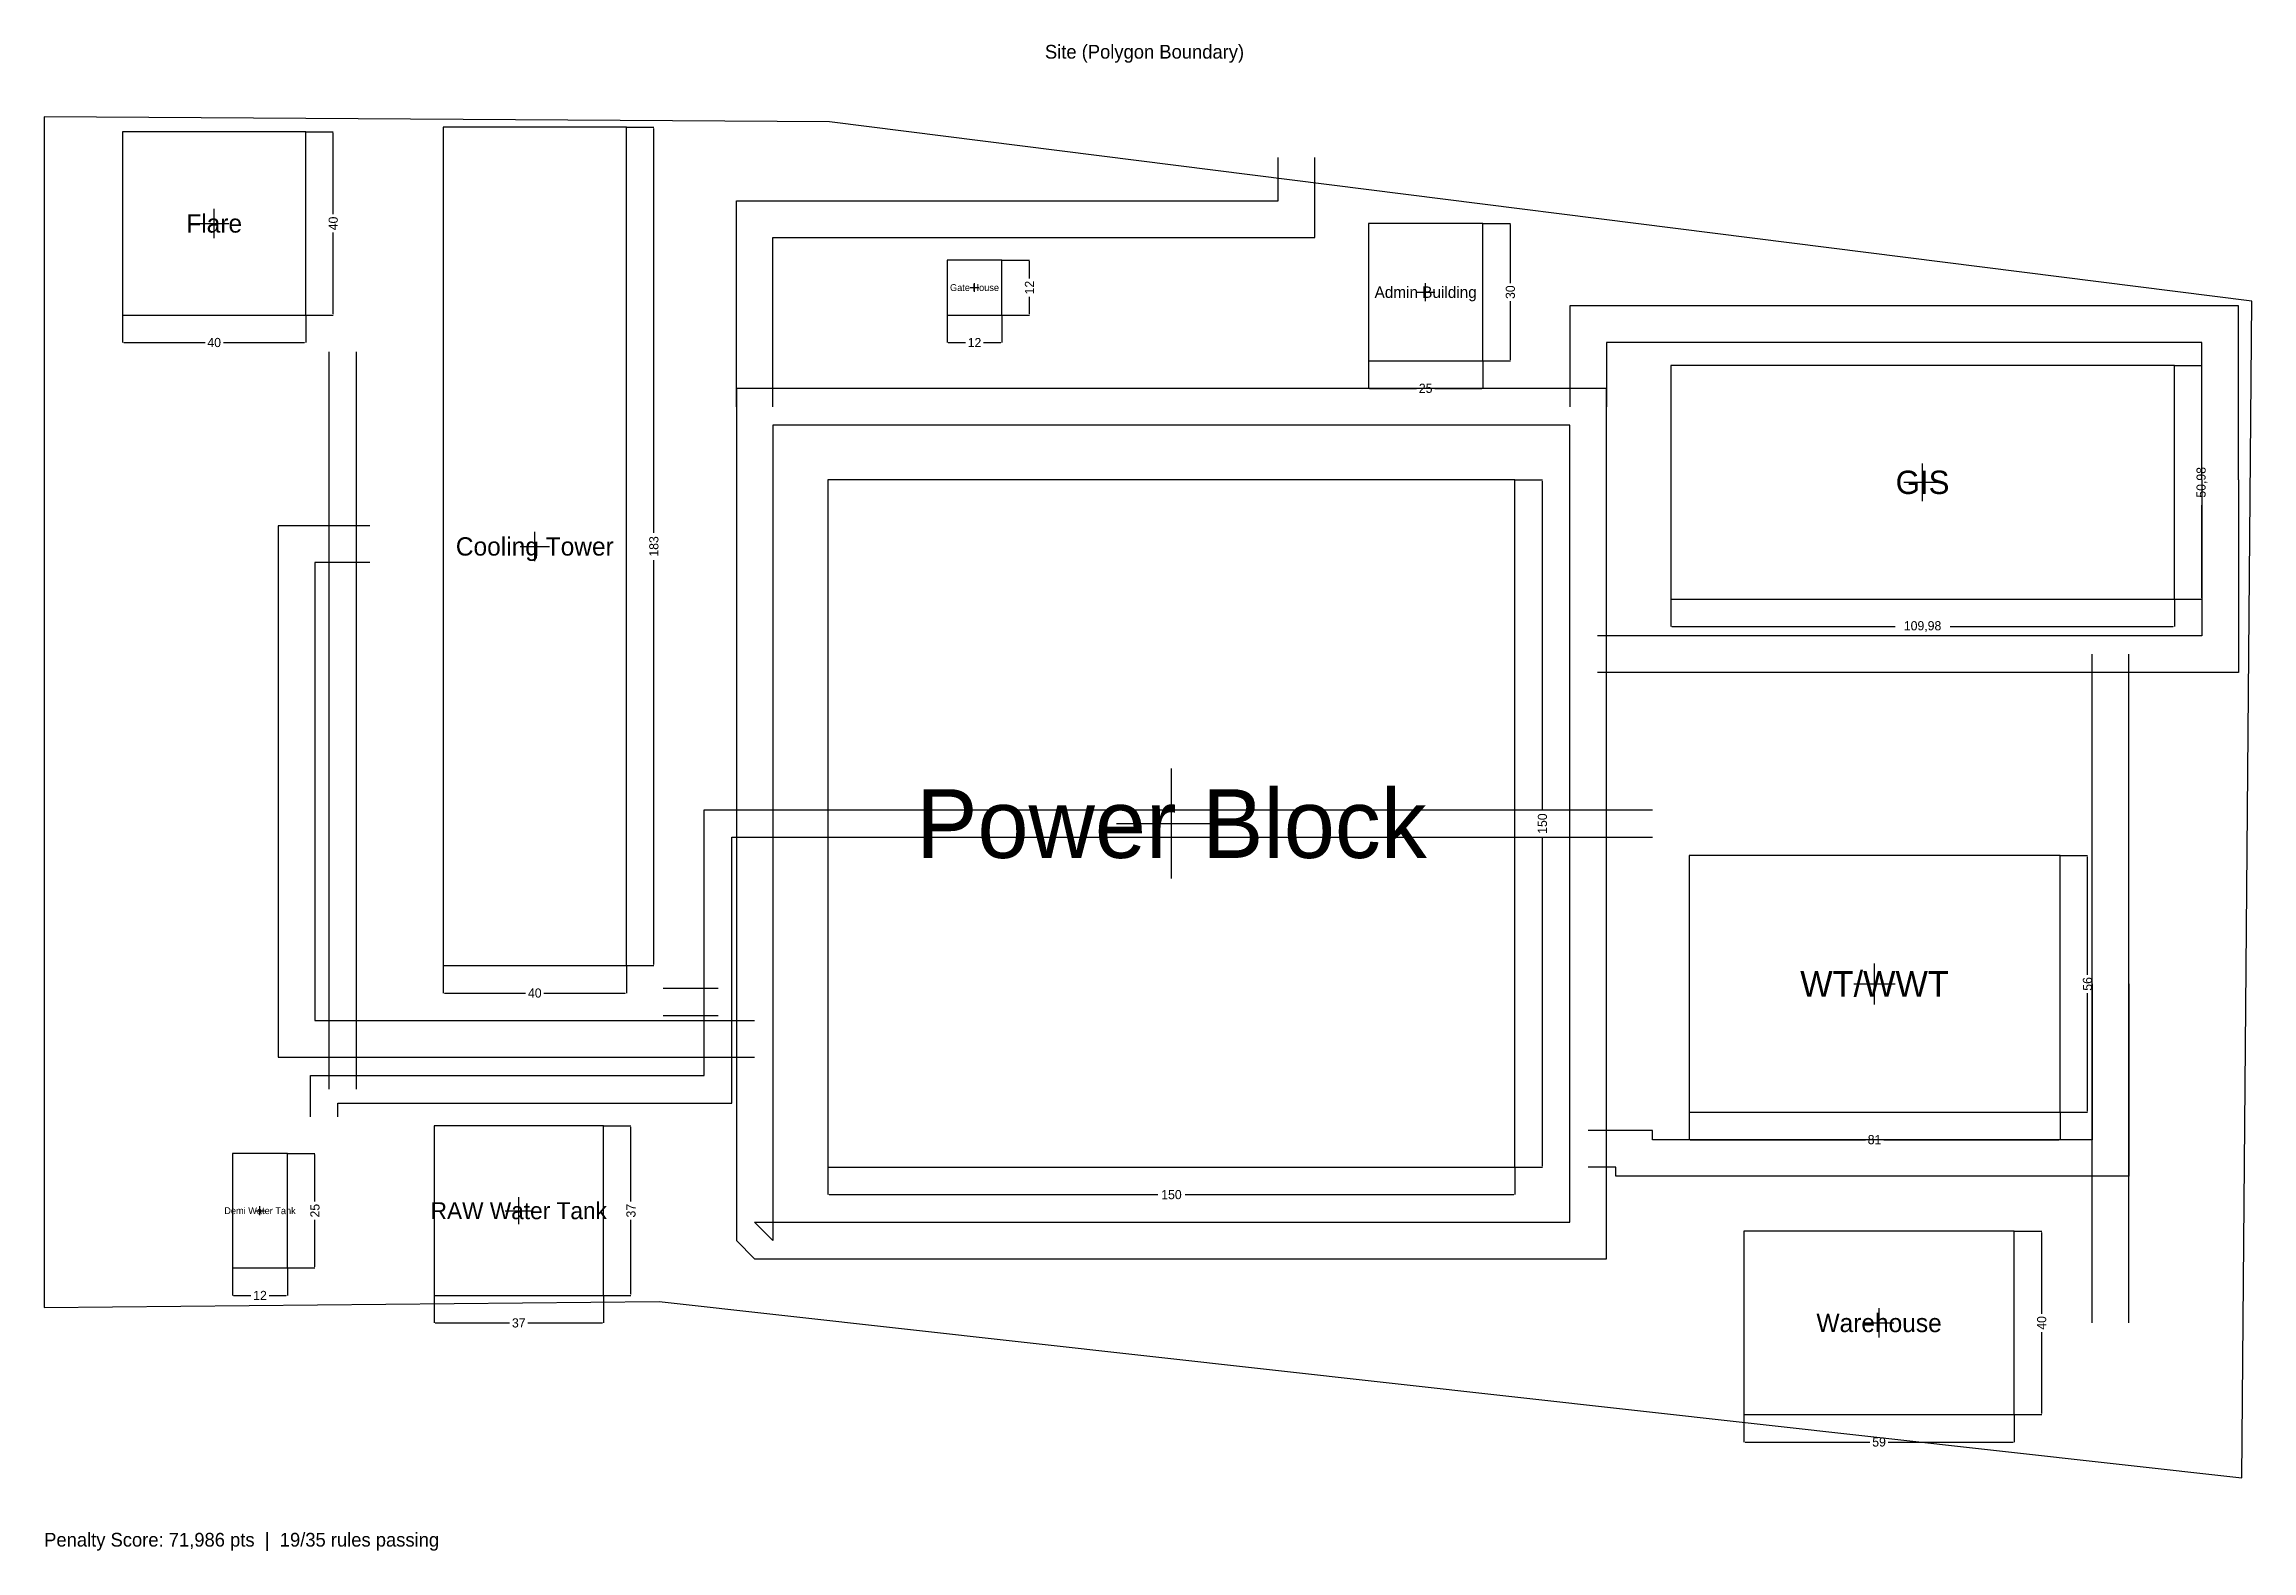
# Model space of a CAD drawing. Header units: metres. Extents: x 1 to 483, y -16 to 313.
import ezdxf
from ezdxf.enums import TextEntityAlignment as Align

# ---------------------------------------------------------------- set-up
doc = ezdxf.new("R2010")
doc.units = ezdxf.units.M
doc.linetypes.add('DASHED', pattern=[0.25, -0.25])
for name, color, linetype in [('ADMIN_BUILDING', 6, 'CONTINUOUS'), ('COOLING_TOWER', 3, 'CONTINUOUS'), ('DIMENSIONS', 8, 'CONTINUOUS'), ('FLARE', 30, 'CONTINUOUS'), ('GATE_HOUSE', 2, 'CONTINUOUS'), ('GIS', 5, 'CONTINUOUS'), ('LABELS', 7, 'CONTINUOUS'), ('PIPE_RACK', 8, 'DASHED'), ('POWER_BLOCK', 4, 'CONTINUOUS'), ('ROAD', 8, 'CONTINUOUS'), ('SITE_BOUNDARY', 7, 'CONTINUOUS'), ('WAREHOUSE', 6, 'CONTINUOUS'), ('WATER', 3, 'CONTINUOUS'), ('WT_WWT', 4, 'CONTINUOUS')]:
    doc.layers.add(name, color=color, linetype=linetype)
doc.dimstyles.get("Standard").update_dxf_attribs({"dimtxt": 2.5, "dimasz": 2.5, "dimexe": 1.25, "dimexo": 0.625, "dimtad": 1, "dimcen": 2.5, "dimazin": 3, "dimtfac": 1, "dimtmove": 0, "dimatfit": 3})

# ---------------------------------------------------------------- blocks, each defined once
blk = doc.blocks.new('_CLOSEDFILLED')
at = {"color": 0, "linetype": 'BYBLOCK'}
blk.add_solid([(-1, 0.2), (0, 0), (-1, -0.2)], dxfattribs=at)
blk = doc.blocks.new('*D1')
for p, q in [((198, 254), (198, 248)), ((210, 254), (210, 248)), ((198.25, 248), (202, 248)), ((206, 248), (209.75, 248))]:
    blk.add_line(p, q)
at = {"layer": 'Defpoints'}
for p in [(198, 254), (210, 254), (198, 248)]:
    blk.add_point(p, dxfattribs=at)
at = {"layer": 'DIMENSIONS', "xscale": 0.25, "yscale": 0.25, "rotation": 180}
blk.add_blockref('_CLOSEDFILLED', (198, 248), dxfattribs=at)
at = {"layer": 'DIMENSIONS', "xscale": 0.25, "yscale": 0.25}
blk.add_blockref('_CLOSEDFILLED', (210, 248), dxfattribs=at)
at = {"layer": 'DIMENSIONS', "insert": (204, 248), "char_height": 2, "attachment_point": 5}
blk.add_mtext('12', dxfattribs=at)
blk = doc.blocks.new('*D2')
for p, q in [((210, 266), (216, 266)), ((216, 262), (216, 265.75)), ((216, 254.25), (216, 258)), ((210, 254), (216, 254))]:
    blk.add_line(p, q)
at = {"layer": 'Defpoints'}
for p in [(210, 266), (210, 254), (216, 254)]:
    blk.add_point(p, dxfattribs=at)
at = {"layer": 'DIMENSIONS', "xscale": 0.25, "yscale": 0.25}
for p, rotation in [((216, 266), 90), ((216, 254), 270)]:
    blk.add_blockref('_CLOSEDFILLED', p, dxfattribs=dict(at, rotation=rotation))
at = {"layer": 'DIMENSIONS', "insert": (216, 260), "char_height": 2, "attachment_point": 5, "rotation": 90}
blk.add_mtext('12', dxfattribs=at)
blk = doc.blocks.new('*D3')
for p, q in [((356, 192), (356, 186)), ((465.984, 192), (465.984, 186)), ((356.25, 186), (404.992, 186)), ((416.992, 186), (465.734, 186))]:
    blk.add_line(p, q)
at = {"layer": 'Defpoints'}
for p in [(356, 192), (465.984, 192), (356, 186)]:
    blk.add_point(p, dxfattribs=at)
at = {"layer": 'DIMENSIONS', "xscale": 0.25, "yscale": 0.25, "rotation": 180}
blk.add_blockref('_CLOSEDFILLED', (356, 186), dxfattribs=at)
at = {"layer": 'DIMENSIONS', "xscale": 0.25, "yscale": 0.25}
blk.add_blockref('_CLOSEDFILLED', (465.984, 186), dxfattribs=at)
at = {"layer": 'DIMENSIONS', "insert": (410.992, 186), "char_height": 2, "attachment_point": 5}
blk.add_mtext('109,98', dxfattribs=at)
blk = doc.blocks.new('*D4')
for p, q in [((465.984, 242.984), (471.984, 242.984)), ((471.984, 222.492), (471.984, 242.734)), ((471.984, 192.25), (471.984, 212.492)), ((465.984, 192), (471.984, 192))]:
    blk.add_line(p, q)
at = {"layer": 'Defpoints'}
for p in [(465.984, 242.984), (465.984, 192), (471.984, 192)]:
    blk.add_point(p, dxfattribs=at)
at = {"layer": 'DIMENSIONS', "xscale": 0.25, "yscale": 0.25}
for p, rotation in [((471.984, 242.984), 90), ((471.984, 192), 270)]:
    blk.add_blockref('_CLOSEDFILLED', p, dxfattribs=dict(at, rotation=rotation))
at = {"layer": 'DIMENSIONS', "insert": (471.984, 217.492), "char_height": 2, "attachment_point": 5, "rotation": 90}
blk.add_mtext('50,98', dxfattribs=at)
blk = doc.blocks.new('*D5')
for p, q in [((86, 40), (86, 34)), ((123, 40), (123, 34)), ((86.25, 34), (102.5, 34)), ((106.5, 34), (122.75, 34))]:
    blk.add_line(p, q)
at = {"layer": 'Defpoints'}
for p in [(86, 40), (123, 40), (86, 34)]:
    blk.add_point(p, dxfattribs=at)
at = {"layer": 'DIMENSIONS', "xscale": 0.25, "yscale": 0.25, "rotation": 180}
blk.add_blockref('_CLOSEDFILLED', (86, 34), dxfattribs=at)
at = {"layer": 'DIMENSIONS', "xscale": 0.25, "yscale": 0.25}
blk.add_blockref('_CLOSEDFILLED', (123, 34), dxfattribs=at)
at = {"layer": 'DIMENSIONS', "insert": (104.5, 34), "char_height": 2, "attachment_point": 5}
blk.add_mtext('37', dxfattribs=at)
blk = doc.blocks.new('*D6')
for p, q in [((123, 77), (129, 77)), ((129, 60.5), (129, 76.75)), ((129, 40.25), (129, 56.5)), ((123, 40), (129, 40))]:
    blk.add_line(p, q)
at = {"layer": 'Defpoints'}
for p in [(123, 77), (123, 40), (129, 40)]:
    blk.add_point(p, dxfattribs=at)
at = {"layer": 'DIMENSIONS', "xscale": 0.25, "yscale": 0.25}
for p, rotation in [((129, 77), 90), ((129, 40), 270)]:
    blk.add_blockref('_CLOSEDFILLED', p, dxfattribs=dict(at, rotation=rotation))
at = {"layer": 'DIMENSIONS', "insert": (129, 58.5), "char_height": 2, "attachment_point": 5, "rotation": 90}
blk.add_mtext('37', dxfattribs=at)
blk = doc.blocks.new('*D7')
for p, q in [((172, 68), (172, 62)), ((322, 68), (322, 62)), ((172.25, 62), (244, 62)), ((250, 62), (321.75, 62))]:
    blk.add_line(p, q)
at = {"layer": 'Defpoints'}
for p in [(172, 68), (322, 68), (172, 62)]:
    blk.add_point(p, dxfattribs=at)
at = {"layer": 'DIMENSIONS', "xscale": 0.25, "yscale": 0.25, "rotation": 180}
blk.add_blockref('_CLOSEDFILLED', (172, 62), dxfattribs=at)
at = {"layer": 'DIMENSIONS', "xscale": 0.25, "yscale": 0.25}
blk.add_blockref('_CLOSEDFILLED', (322, 62), dxfattribs=at)
at = {"layer": 'DIMENSIONS', "insert": (247, 62), "char_height": 2, "attachment_point": 5}
blk.add_mtext('150', dxfattribs=at)
blk = doc.blocks.new('*D8')
for p, q in [((322, 218), (328, 218)), ((328, 146), (328, 217.75)), ((328, 68.25), (328, 140)), ((322, 68), (328, 68))]:
    blk.add_line(p, q)
at = {"layer": 'Defpoints'}
for p in [(322, 218), (322, 68), (328, 68)]:
    blk.add_point(p, dxfattribs=at)
at = {"layer": 'DIMENSIONS', "xscale": 0.25, "yscale": 0.25}
for p, rotation in [((328, 218), 90), ((328, 68), 270)]:
    blk.add_blockref('_CLOSEDFILLED', p, dxfattribs=dict(at, rotation=rotation))
at = {"layer": 'DIMENSIONS', "insert": (328, 143), "char_height": 2, "attachment_point": 5, "rotation": 90}
blk.add_mtext('150', dxfattribs=at)
blk = doc.blocks.new('*D9')
for p, q in [((18, 254), (18, 248)), ((58, 254), (58, 248)), ((18.25, 248), (36, 248)), ((40, 248), (57.75, 248))]:
    blk.add_line(p, q)
at = {"layer": 'Defpoints'}
for p in [(18, 254), (58, 254), (18, 248)]:
    blk.add_point(p, dxfattribs=at)
at = {"layer": 'DIMENSIONS', "xscale": 0.25, "yscale": 0.25, "rotation": 180}
blk.add_blockref('_CLOSEDFILLED', (18, 248), dxfattribs=at)
at = {"layer": 'DIMENSIONS', "xscale": 0.25, "yscale": 0.25}
blk.add_blockref('_CLOSEDFILLED', (58, 248), dxfattribs=at)
at = {"layer": 'DIMENSIONS', "insert": (38, 248), "char_height": 2, "attachment_point": 5}
blk.add_mtext('40', dxfattribs=at)
blk = doc.blocks.new('*D10')
for p, q in [((58, 294), (64, 294)), ((64, 276), (64, 293.75)), ((64, 254.25), (64, 272)), ((58, 254), (64, 254))]:
    blk.add_line(p, q)
at = {"layer": 'Defpoints'}
for p in [(58, 294), (58, 254), (64, 254)]:
    blk.add_point(p, dxfattribs=at)
at = {"layer": 'DIMENSIONS', "xscale": 0.25, "yscale": 0.25}
for p, rotation in [((64, 294), 90), ((64, 254), 270)]:
    blk.add_blockref('_CLOSEDFILLED', p, dxfattribs=dict(at, rotation=rotation))
at = {"layer": 'DIMENSIONS', "insert": (64, 274), "char_height": 2, "attachment_point": 5, "rotation": 90}
blk.add_mtext('40', dxfattribs=at)
blk = doc.blocks.new('*D11')
for p, q in [((88, 112), (88, 106)), ((128, 112), (128, 106)), ((88.25, 106), (106, 106)), ((110, 106), (127.75, 106))]:
    blk.add_line(p, q)
at = {"layer": 'Defpoints'}
for p in [(88, 112), (128, 112), (88, 106)]:
    blk.add_point(p, dxfattribs=at)
at = {"layer": 'DIMENSIONS', "xscale": 0.25, "yscale": 0.25, "rotation": 180}
blk.add_blockref('_CLOSEDFILLED', (88, 106), dxfattribs=at)
at = {"layer": 'DIMENSIONS', "xscale": 0.25, "yscale": 0.25}
blk.add_blockref('_CLOSEDFILLED', (128, 106), dxfattribs=at)
at = {"layer": 'DIMENSIONS', "insert": (108, 106), "char_height": 2, "attachment_point": 5}
blk.add_mtext('40', dxfattribs=at)
blk = doc.blocks.new('*D12')
for p, q in [((128, 295), (134, 295)), ((134, 206.5), (134, 294.75)), ((134, 112.25), (134, 200.5)), ((128, 112), (134, 112))]:
    blk.add_line(p, q)
at = {"layer": 'Defpoints'}
for p in [(128, 295), (128, 112), (134, 112)]:
    blk.add_point(p, dxfattribs=at)
at = {"layer": 'DIMENSIONS', "xscale": 0.25, "yscale": 0.25}
for p, rotation in [((134, 295), 90), ((134, 112), 270)]:
    blk.add_blockref('_CLOSEDFILLED', p, dxfattribs=dict(at, rotation=rotation))
at = {"layer": 'DIMENSIONS', "insert": (134, 203.5), "char_height": 2, "attachment_point": 5, "rotation": 90}
blk.add_mtext('183', dxfattribs=at)
blk = doc.blocks.new('*D13')
for p, q in [((360, 80), (360, 74)), ((441, 80), (441, 74)), ((360.25, 74), (398.5, 74)), ((402.5, 74), (440.75, 74))]:
    blk.add_line(p, q)
at = {"layer": 'Defpoints'}
for p in [(360, 80), (441, 80), (360, 74)]:
    blk.add_point(p, dxfattribs=at)
at = {"layer": 'DIMENSIONS', "xscale": 0.25, "yscale": 0.25, "rotation": 180}
blk.add_blockref('_CLOSEDFILLED', (360, 74), dxfattribs=at)
at = {"layer": 'DIMENSIONS', "xscale": 0.25, "yscale": 0.25}
blk.add_blockref('_CLOSEDFILLED', (441, 74), dxfattribs=at)
at = {"layer": 'DIMENSIONS', "insert": (400.5, 74), "char_height": 2, "attachment_point": 5}
blk.add_mtext('81', dxfattribs=at)
blk = doc.blocks.new('*D14')
for p, q in [((441, 136), (447, 136)), ((447, 110), (447, 135.75)), ((447, 80.25), (447, 106)), ((441, 80), (447, 80))]:
    blk.add_line(p, q)
at = {"layer": 'Defpoints'}
for p in [(441, 136), (441, 80), (447, 80)]:
    blk.add_point(p, dxfattribs=at)
at = {"layer": 'DIMENSIONS', "xscale": 0.25, "yscale": 0.25}
for p, rotation in [((447, 136), 90), ((447, 80), 270)]:
    blk.add_blockref('_CLOSEDFILLED', p, dxfattribs=dict(at, rotation=rotation))
at = {"layer": 'DIMENSIONS', "insert": (447, 108), "char_height": 2, "attachment_point": 5, "rotation": 90}
blk.add_mtext('56', dxfattribs=at)
blk = doc.blocks.new('*D15')
for p, q in [((372, 14), (372, 8)), ((431, 14), (431, 8)), ((372.25, 8), (399.5, 8)), ((403.5, 8), (430.75, 8))]:
    blk.add_line(p, q)
at = {"layer": 'Defpoints'}
for p in [(372, 14), (431, 14), (372, 8)]:
    blk.add_point(p, dxfattribs=at)
at = {"layer": 'DIMENSIONS', "xscale": 0.25, "yscale": 0.25, "rotation": 180}
blk.add_blockref('_CLOSEDFILLED', (372, 8), dxfattribs=at)
at = {"layer": 'DIMENSIONS', "xscale": 0.25, "yscale": 0.25}
blk.add_blockref('_CLOSEDFILLED', (431, 8), dxfattribs=at)
at = {"layer": 'DIMENSIONS', "insert": (401.5, 8), "char_height": 2, "attachment_point": 5}
blk.add_mtext('59', dxfattribs=at)
blk = doc.blocks.new('*D16')
for p, q in [((431, 54), (437, 54)), ((437, 36), (437, 53.75)), ((437, 14.25), (437, 32)), ((431, 14), (437, 14))]:
    blk.add_line(p, q)
at = {"layer": 'Defpoints'}
for p in [(431, 54), (431, 14), (437, 14)]:
    blk.add_point(p, dxfattribs=at)
at = {"layer": 'DIMENSIONS', "xscale": 0.25, "yscale": 0.25}
for p, rotation in [((437, 54), 90), ((437, 14), 270)]:
    blk.add_blockref('_CLOSEDFILLED', p, dxfattribs=dict(at, rotation=rotation))
at = {"layer": 'DIMENSIONS', "insert": (437, 34), "char_height": 2, "attachment_point": 5, "rotation": 90}
blk.add_mtext('40', dxfattribs=at)
blk = doc.blocks.new('*D17')
for p, q in [((290, 244), (290, 238)), ((315, 244), (315, 238)), ((290.25, 238), (300.5, 238)), ((304.5, 238), (314.75, 238))]:
    blk.add_line(p, q)
at = {"layer": 'Defpoints'}
for p in [(290, 244), (315, 244), (290, 238)]:
    blk.add_point(p, dxfattribs=at)
at = {"layer": 'DIMENSIONS', "xscale": 0.25, "yscale": 0.25, "rotation": 180}
blk.add_blockref('_CLOSEDFILLED', (290, 238), dxfattribs=at)
at = {"layer": 'DIMENSIONS', "xscale": 0.25, "yscale": 0.25}
blk.add_blockref('_CLOSEDFILLED', (315, 238), dxfattribs=at)
at = {"layer": 'DIMENSIONS', "insert": (302.5, 238), "char_height": 2, "attachment_point": 5}
blk.add_mtext('25', dxfattribs=at)
blk = doc.blocks.new('*D18')
for p, q in [((315, 274), (321, 274)), ((321, 261), (321, 273.75)), ((321, 244.25), (321, 257)), ((315, 244), (321, 244))]:
    blk.add_line(p, q)
at = {"layer": 'Defpoints'}
for p in [(315, 274), (315, 244), (321, 244)]:
    blk.add_point(p, dxfattribs=at)
at = {"layer": 'DIMENSIONS', "xscale": 0.25, "yscale": 0.25}
for p, rotation in [((321, 274), 90), ((321, 244), 270)]:
    blk.add_blockref('_CLOSEDFILLED', p, dxfattribs=dict(at, rotation=rotation))
at = {"layer": 'DIMENSIONS', "insert": (321, 259), "char_height": 2, "attachment_point": 5, "rotation": 90}
blk.add_mtext('30', dxfattribs=at)
blk = doc.blocks.new('*D19')
for p, q in [((42, 46), (42, 40)), ((54, 46), (54, 40)), ((42.25, 40), (46, 40)), ((50, 40), (53.75, 40))]:
    blk.add_line(p, q)
at = {"layer": 'Defpoints'}
for p in [(42, 46), (54, 46), (42, 40)]:
    blk.add_point(p, dxfattribs=at)
at = {"layer": 'DIMENSIONS', "xscale": 0.25, "yscale": 0.25, "rotation": 180}
blk.add_blockref('_CLOSEDFILLED', (42, 40), dxfattribs=at)
at = {"layer": 'DIMENSIONS', "xscale": 0.25, "yscale": 0.25}
blk.add_blockref('_CLOSEDFILLED', (54, 40), dxfattribs=at)
at = {"layer": 'DIMENSIONS', "insert": (48, 40), "char_height": 2, "attachment_point": 5}
blk.add_mtext('12', dxfattribs=at)
blk = doc.blocks.new('*D20')
for p, q in [((54, 71), (60, 71)), ((60, 60.5), (60, 70.75)), ((60, 46.25), (60, 56.5)), ((54, 46), (60, 46))]:
    blk.add_line(p, q)
at = {"layer": 'Defpoints'}
for p in [(54, 71), (54, 46), (60, 46)]:
    blk.add_point(p, dxfattribs=at)
at = {"layer": 'DIMENSIONS', "xscale": 0.25, "yscale": 0.25}
for p, rotation in [((60, 71), 90), ((60, 46), 270)]:
    blk.add_blockref('_CLOSEDFILLED', p, dxfattribs=dict(at, rotation=rotation))
at = {"layer": 'DIMENSIONS', "insert": (60, 58.5), "char_height": 2, "attachment_point": 5, "rotation": 90}
blk.add_mtext('25', dxfattribs=at)

msp = doc.modelspace()

# ---------------------------------------------------------------- linework, layer by layer
at = {"layer": 'ADMIN_BUILDING'}
for p, q in [((302.5, 257), (302.5, 261)), ((300.5, 259), (304.5, 259))]:
    msp.add_line(p, q, dxfattribs=at)
msp.add_lwpolyline([(290, 244), (315, 244), (315, 274), (290, 274)], close=True, dxfattribs=at)
at = {"layer": 'COOLING_TOWER'}
for p, q in [((104.8, 203.5), (111.2, 203.5)), ((108, 200.3), (108, 206.7))]:
    msp.add_line(p, q, dxfattribs=at)
msp.add_lwpolyline([(88, 112), (128, 112), (128, 295), (88, 295)], close=True, dxfattribs=at)
at = {"layer": 'FLARE'}
for p, q in [((38, 270.8), (38, 277.2)), ((34.8, 274), (41.2, 274))]:
    msp.add_line(p, q, dxfattribs=at)
msp.add_lwpolyline([(18, 254), (58, 254), (58, 294), (18, 294)], close=True, dxfattribs=at)
at = {"layer": 'GATE_HOUSE'}
for p, q in [((204, 259.04), (204, 260.96)), ((203.04, 260), (204.96, 260))]:
    msp.add_line(p, q, dxfattribs=at)
msp.add_lwpolyline([(198, 254), (210, 254), (210, 266), (198, 266)], close=True, dxfattribs=at)
at = {"layer": 'GIS'}
for p, q in [((406.913, 217.492), (415.071, 217.492)), ((410.992, 213.413), (410.992, 221.571))]:
    msp.add_line(p, q, dxfattribs=at)
msp.add_lwpolyline([(356, 192), (465.984, 192), (465.984, 242.984), (356, 242.984)], close=True, dxfattribs=at)
at = {"layer": 'PIPE_RACK'}
for points in [[(63, 246), (63, 85)], [(69, 246), (69, 85)], [(59, 79), (59, 88), (131, 88), (145, 88), (145, 146), (164, 146), (247, 146), (352, 146)], [(65, 79), (65, 82), (131, 82), (151, 82), (151, 140), (164, 140), (247, 140), (352, 140)], [(148, 107), (136, 107)], [(148, 101), (136, 101)]]:
    msp.add_lwpolyline(points, dxfattribs=at)
at = {"layer": 'POWER_BLOCK'}
for p, q in [((247, 131), (247, 155)), ((235, 143), (259, 143))]:
    msp.add_line(p, q, dxfattribs=at)
msp.add_lwpolyline([(172, 68), (322, 68), (322, 218), (172, 218)], close=True, dxfattribs=at)
at = {"layer": 'ROAD'}
for points in [[(190, 278.962), (204.926, 278.962), (218, 278.962), (270.307, 278.962), (270.307, 288.379)], [(190, 270.962), (204.926, 270.962), (218, 270.962), (278.307, 270.962), (278.307, 288.379)], [(152, 234), (152, 278.962), (190, 278.962)], [(160, 234), (160, 270.962), (190, 270.962)], [(480, 218), (480, 256), (334, 256), (334, 234)], [(472, 218), (472, 248), (342, 248), (342, 234)], [(480, 218), (480, 176), (340, 176)], [(472, 218), (472, 184), (340, 184)], [(72, 208), (52, 208), (52, 92), (156, 92)], [(72, 200), (60, 200), (60, 100), (156, 100)], [(448, 108), (448, 180)], [(456, 108), (456, 180)], [(456, 108), (456, 66), (344, 66), (344, 68), (338, 68)], [(448, 108), (448, 74), (352, 74), (352, 76), (338, 76)], [(448, 34), (448, 108)], [(456, 34), (456, 108)], [(448, 34), (448, 72)], [(456, 34), (456, 72)]]:
    msp.add_lwpolyline(points, dxfattribs=at)
for points in [[(156, 48), (342, 48), (342, 238), (152, 238), (152, 52)], [(156, 56), (334, 56), (334, 230), (160, 230), (160, 52)]]:
    msp.add_lwpolyline(points, close=True, dxfattribs=at)
at = {"layer": 'SITE_BOUNDARY'}
msp.add_lwpolyline([(135.187, 38.664), (480.697, 0.175), (482.884, 257.049), (172.373, 296.187), (0.875, 297.272), (0.875, 37.353)], close=True, dxfattribs=at)
at = {"layer": 'WAREHOUSE'}
for p, q in [((398.3, 34), (404.7, 34)), ((401.5, 30.8), (401.5, 37.2))]:
    msp.add_line(p, q, dxfattribs=at)
msp.add_lwpolyline([(372, 14), (431, 14), (431, 54), (372, 54)], close=True, dxfattribs=at)
at = {"layer": 'WATER'}
for p, q in [((47.04, 58.5), (48.96, 58.5)), ((48, 57.54), (48, 59.46)), ((101.54, 58.5), (107.46, 58.5)), ((104.5, 55.54), (104.5, 61.46))]:
    msp.add_line(p, q, dxfattribs=at)
for points in [[(86, 40), (123, 40), (123, 77), (86, 77)], [(42, 46), (54, 46), (54, 71), (42, 71)]]:
    msp.add_lwpolyline(points, close=True, dxfattribs=at)
at = {"layer": 'WT_WWT'}
for p, q in [((400.5, 103.52), (400.5, 112.48)), ((396.02, 108), (404.98, 108))]:
    msp.add_line(p, q, dxfattribs=at)
msp.add_lwpolyline([(360, 80), (441, 80), (441, 136), (360, 136)], close=True, dxfattribs=at)

# ---------------------------------------------------------------- texts
at = {"layer": 'LABELS'}
for s, height, p in [('Site (Polygon Boundary)', 3, (241.117, 311.477)), ('Flare', 4, (38, 274)), ('Gate House', 1.5, (204, 260)), ('Admin Building', 2.5, (302.5, 259)), ('GIS', 5.0984, (410.992, 217.492)), ('Cooling Tower', 4, (108, 203.5)), ('Power Block', 15, (247, 143)), ('WT/WWT', 5.6, (400.5, 108)), ('Demi Water Tank', 1.5, (48, 58.5)), ('RAW Water Tank', 3.7, (104.5, 58.5)), ('Warehouse', 4, (401.5, 34))]:
    msp.add_text(s, height=height, dxfattribs=at).set_placement(p, align=Align.MIDDLE_CENTER)
msp.add_text('Penalty Score: 71,986 pts  |  19/35 rules passing', height=3, dxfattribs=at).set_placement((0.875, -14.825))

# ---------------------------------------------------------------- dimensions: what is measured, and where the dimension line sits
at = {"layer": 'DIMENSIONS'}
for base, p1, p2, picture, middle in [((134, 112), (128, 112), (128, 295), '*D12', (134, 203.5)), ((64, 254), (58, 254), (58, 294), '*D10', (64, 274)), ((321, 244), (315, 244), (315, 274), '*D18', (321, 259)), ((216, 254), (210, 254), (210, 266), '*D2', (216, 260)), ((471.984, 192), (465.984, 192), (465.984, 242.984), '*D4', (471.984, 217.492)), ((328, 68), (322, 68), (322, 218), '*D8', (328, 143)), ((447, 80), (441, 80), (441, 136), '*D14', (447, 108)), ((129, 40), (123, 40), (123, 77), '*D6', (129, 58.5)), ((60, 46), (54, 46), (54, 71), '*D20', (60, 58.5)), ((437, 14), (431, 14), (431, 54), '*D16', (437, 34))]:
    dim = msp.add_linear_dim(base=base, p1=p1, p2=p2, angle=90, dimstyle='Standard', override={"dimtxt": 2}, dxfattribs=at)
    dim.commit()
    dim.dimension.update_dxf_attribs({"geometry": picture, "text_midpoint": middle})
for base, p1, p2, picture, middle in [((18, 248), (18, 254), (58, 254), '*D9', (38, 248)), ((198, 248), (198, 254), (210, 254), '*D1', (204, 248)), ((290, 238), (290, 244), (315, 244), '*D17', (302.5, 238)), ((356, 186), (356, 192), (465.984, 192), '*D3', (410.992, 186)), ((88, 106), (88, 112), (128, 112), '*D11', (108, 106)), ((360, 74), (360, 80), (441, 80), '*D13', (400.5, 74)), ((172, 62), (172, 68), (322, 68), '*D7', (247, 62)), ((42, 40), (42, 46), (54, 46), '*D19', (48, 40)), ((86, 34), (86, 40), (123, 40), '*D5', (104.5, 34)), ((372, 8), (372, 14), (431, 14), '*D15', (401.5, 8))]:
    dim = msp.add_linear_dim(base=base, p1=p1, p2=p2, dimstyle='Standard', override={"dimtxt": 2}, dxfattribs=at)
    dim.commit()
    dim.dimension.update_dxf_attribs({"geometry": picture, "text_midpoint": middle})

doc.saveas('drawing.dxf')
